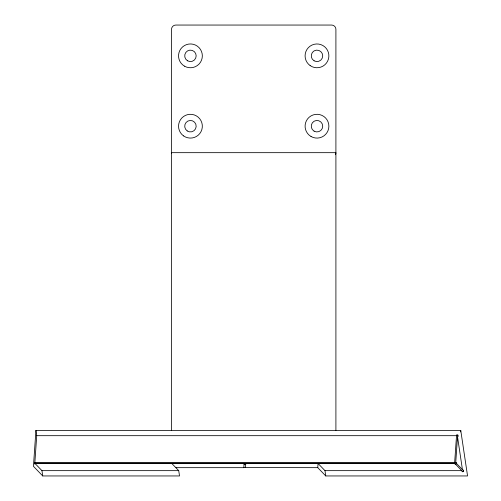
<?xml version="1.0" encoding="UTF-8"?>
<svg xmlns="http://www.w3.org/2000/svg" width="501" height="501" viewBox="0 0 501 501"><rect width="100%" height="100%" fill="white"/><g stroke="black" fill="none" stroke-linecap="round" stroke-linejoin="round"><path stroke-width="0.75" d="M455.722 462.648L462.429 469.594L457.519 436.74L455.722 462.648A0.77 0.369 -8.5 0 1 456.198 462.805L456.248 462.843A0.864 0.808 -44 0 1 456.142 464.039A0.864 0.808 -44 0 1 454.946 463.982L454.726 462.486L456.148 462.536M176.033 467.665L243.805 467.665L244.093 463.488L35.026 463.488L34.813 464.126L34.588 463.181L34.813 462.398L454.67 462.423L456.53 435.682A1.703 1.428 24.1 0 1 456.517 435.419A1.29 1.083 24.1 0 1 456.793 434.762C458.553 434.53 458.29 436.202 456.505 435.607M244.037 464.076L244.093 463.525M243.793 467.571L317.766 467.665L325.769 475.95L467.558 475.95L460.751 430.384L35.934 430.384L33.442 466.318L42.742 475.95L179.515 475.95L178.725 470.652L171.799 463.488M34.87 462.423L36.723 435.682L35.934 430.384M245.477 467.665L245.766 463.488L454.833 463.488L462.805 471.71M317.766 467.665L318.06 463.488L324.98 470.652L325.769 475.95M460.644 431.912L460.751 430.384M245.766 463.488L245.509 464.095L244.507 464.101M36.723 435.682L456.53 435.682M34.588 463.262L454.601 463.262M35.026 463.488L41.952 470.652L178.725 470.652M324.98 470.652L461.753 470.652M244.713 464.095L245.227 464.126M41.952 470.652L42.742 475.95M335.908 430.365L335.908 29.377A4.327 4.327 0 0 0 331.581 25.05L175.838 25.05A4.327 4.327 0 0 0 171.517 29.377L171.517 430.365M463.319 470.677A1.108 0.927 24.1 0 1 462.843 471.779M462.605 471.748A1.046 0.877 24.1 0 1 461.947 471.122M463.425 470.652A0.864 0.808 -44 0 1 462.586 471.485M462.586 469.575A0.939 0.783 24.1 0 1 463.243 470.539M458.071 435.707A1.115 0.933 24.1 0 1 457.732 436.766M335.426 154.659A4.327 4.327 0 0 0 335.908 152.673L171.517 152.673A4.327 4.327 0 0 0 171.586 153.463M314.114 131.162A5.73 5.73 0 0 0 322.713 126.196A5.73 5.73 0 0 0 314.114 121.229A5.73 5.73 0 0 0 314.114 131.162M187.574 60.815A5.73 5.73 0 0 0 196.173 55.855A5.73 5.73 0 0 0 187.574 50.889A5.73 5.73 0 0 0 187.574 60.815M187.23 130.943A5.73 5.73 0 0 0 196.16 126.603A5.73 5.73 0 0 0 187.938 121.042A5.73 5.73 0 0 0 187.23 130.943M314.114 60.815A5.73 5.73 0 0 0 322.713 55.855A5.73 5.73 0 0 0 314.114 50.889A5.73 5.73 0 0 0 314.114 60.815M311.033 136.497A11.899 11.899 0 0 0 328.881 126.196A11.899 11.899 0 0 0 311.033 115.894A11.899 11.899 0 0 0 311.033 136.497M310.132 65.581A11.899 11.899 0 0 0 328.831 56.92A11.899 11.899 0 0 0 311.985 45.059A11.899 11.899 0 0 0 310.132 65.581M183.591 135.921A11.899 11.899 0 0 0 202.291 127.267A11.899 11.899 0 0 0 185.445 115.399A11.899 11.899 0 0 0 183.591 135.921M184.493 66.157A11.899 11.899 0 0 0 202.341 55.855A11.899 11.899 0 0 0 184.493 45.547A11.899 11.899 0 0 0 184.493 66.157"/></g></svg>
